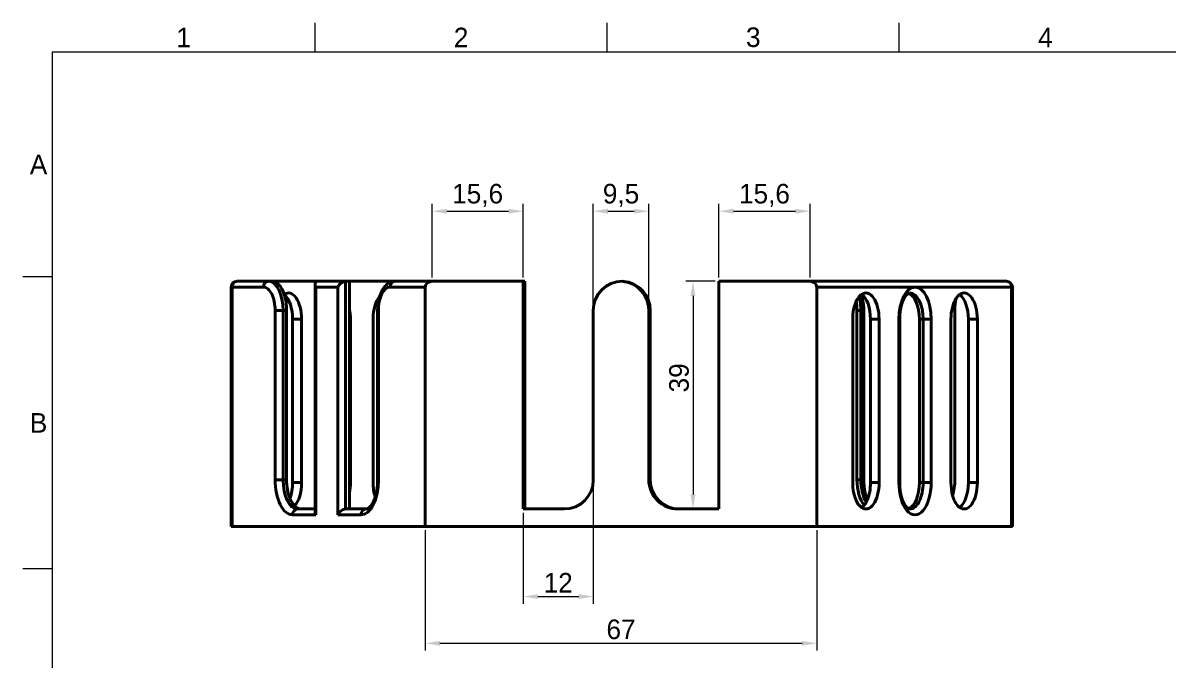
# Model space of a CAD drawing. Header units: millimetres. Extents: x 15 to 415, y 5 to 292.
# Drawn here: x 15 to 211, y 182.9 to 292 of the extents above; entities that cross this region are included whole.
import ezdxf

# ---------------------------------------------------------------- set-up
doc = ezdxf.new("R2010")
doc.units = ezdxf.units.MM
for name, color, linetype in [('Annotations', 7, 'Continuous'), ('Border', 7, 'Continuous'), ('Geometries', 7, 'Continuous')]:
    doc.layers.add(name, color=color, linetype=linetype)
doc.styles.add('Shapr0', font='txt', dxfattribs={"height": 3.3495})
doc.styles.add('Shapr15', font='txt', dxfattribs={"height": 3.3495})
doc.dimstyles.new('ISO-25', dxfattribs={"dimtxt": 2.5, "dimasz": 2.5, "dimexe": 1.25, "dimexo": 0.625, "dimtad": 1, "dimtxsty": 'Standard', "dimcen": 2.5, "dimadec": 0, "dimazin": 0, "dimtfac": 1, "dimtmove": 0, "dimatfit": 3, "dimfxl": 1, "dimarcsym": 0})

# ---------------------------------------------------------------- blocks, each defined once
blk = doc.blocks.new('*D2')
at = {"layer": 'Annotations', "color": 0, "linetype": 'Continuous', "lineweight": 15}
for p, q in [((83.87, 205.12), (83.87, 184.5)), ((150.87, 205.12), (150.87, 184.5)), ((86.37, 185.75), (148.37, 185.75))]:
    blk.add_line(p, q, dxfattribs=at)
at = {"layer": 'Annotations', "color": 0}
for points in [[(86.37, 186.17), (86.37, 185.33), (83.87, 185.75)], [(148.37, 185.33), (148.37, 186.17), (150.87, 185.75)]]:
    blk.add_solid(points, dxfattribs=at)
at = {"layer": 'Defpoints', "color": 0}
for p in [(83.87, 205.75), (150.87, 205.75), (150.87, 185.75)]:
    blk.add_point(p, dxfattribs=at)
at = {"layer": 'Annotations', "color": 0, "lineweight": 15, "insert": (117.37, 188.12), "char_height": 3.349, "attachment_point": 5, "style": 'Shapr15'}
blk.add_mtext('\\A1;67', dxfattribs=at)
blk = doc.blocks.new('*D3')
at = {"layer": 'Annotations', "color": 0, "linetype": 'Continuous', "lineweight": 15}
for p, q in [((85.03, 248.38), (85.03, 261)), ((100.62, 248.38), (100.62, 261)), ((87.53, 259.75), (98.12, 259.75))]:
    blk.add_line(p, q, dxfattribs=at)
at = {"layer": 'Annotations', "color": 0}
for points in [[(87.53, 260.17), (87.53, 259.33), (85.03, 259.75)], [(98.12, 259.33), (98.12, 260.17), (100.62, 259.75)]]:
    blk.add_solid(points, dxfattribs=at)
at = {"layer": 'Defpoints', "color": 0}
for p in [(100.62, 259.75), (85.03, 247.75), (100.62, 247.75)]:
    blk.add_point(p, dxfattribs=at)
at = {"layer": 'Annotations', "color": 0, "lineweight": 15, "insert": (92.83, 262.44), "char_height": 3.349, "attachment_point": 5, "style": 'Shapr15'}
blk.add_mtext('\\A1;15,6', dxfattribs=at)
blk = doc.blocks.new('*D4')
at = {"layer": 'Annotations', "color": 0, "linetype": 'Continuous', "lineweight": 15}
for p, q in [((134.12, 248.38), (134.12, 261)), ((149.72, 248.38), (149.72, 261)), ((136.62, 259.75), (147.22, 259.75))]:
    blk.add_line(p, q, dxfattribs=at)
at = {"layer": 'Annotations', "color": 0}
for points in [[(136.62, 260.17), (136.62, 259.33), (134.12, 259.75)], [(147.22, 259.33), (147.22, 260.17), (149.72, 259.75)]]:
    blk.add_solid(points, dxfattribs=at)
at = {"layer": 'Defpoints', "color": 0}
for p in [(149.72, 259.75), (134.12, 247.75), (149.72, 247.75)]:
    blk.add_point(p, dxfattribs=at)
at = {"layer": 'Annotations', "color": 0, "lineweight": 15, "insert": (141.92, 262.44), "char_height": 3.349, "attachment_point": 5, "style": 'Shapr15'}
blk.add_mtext('\\A1;15,6', dxfattribs=at)
blk = doc.blocks.new('*D14')
at = {"layer": 'Annotations', "color": 0, "linetype": 'Continuous', "lineweight": 15}
for p, q in [((112.62, 243.38), (112.62, 261)), ((122.12, 243.4), (122.12, 261)), ((115.12, 259.75), (119.62, 259.75))]:
    blk.add_line(p, q, dxfattribs=at)
at = {"layer": 'Annotations', "color": 0}
for points in [[(115.12, 260.17), (115.12, 259.33), (112.62, 259.75)], [(119.62, 259.33), (119.62, 260.17), (122.12, 259.75)]]:
    blk.add_solid(points, dxfattribs=at)
at = {"layer": 'Defpoints', "color": 0}
for p in [(122.12, 259.75), (112.62, 242.75), (122.12, 242.78)]:
    blk.add_point(p, dxfattribs=at)
at = {"layer": 'Annotations', "color": 0, "lineweight": 15, "insert": (117.37, 262.44), "char_height": 3.349, "attachment_point": 5, "style": 'Shapr15'}
blk.add_mtext('\\A1;9,5', dxfattribs=at)
blk = doc.blocks.new('*D15')
at = {"layer": 'Annotations', "color": 0, "linetype": 'Continuous', "lineweight": 15}
for p, q in [((112.62, 213.12), (112.62, 192.5)), ((100.62, 208.12), (100.62, 192.5)), ((103.12, 193.75), (110.12, 193.75))]:
    blk.add_line(p, q, dxfattribs=at)
at = {"layer": 'Annotations', "color": 0}
for points in [[(103.12, 194.17), (103.12, 193.33), (100.62, 193.75)], [(110.12, 193.33), (110.12, 194.17), (112.62, 193.75)]]:
    blk.add_solid(points, dxfattribs=at)
at = {"layer": 'Defpoints', "color": 0}
for p in [(112.62, 213.75), (100.62, 208.75), (112.62, 193.75)]:
    blk.add_point(p, dxfattribs=at)
at = {"layer": 'Annotations', "color": 0, "lineweight": 15, "insert": (106.62, 196.12), "char_height": 3.349, "attachment_point": 5, "style": 'Shapr15'}
blk.add_mtext('\\A1;12', dxfattribs=at)
blk = doc.blocks.new('*D16')
at = {"layer": 'Annotations', "color": 0, "linetype": 'Continuous', "lineweight": 15}
for p, q in [((133.5, 247.75), (128.44, 247.75)), ((129.69, 245.25), (129.69, 211.25)), ((133.5, 208.75), (128.44, 208.75))]:
    blk.add_line(p, q, dxfattribs=at)
at = {"layer": 'Annotations', "color": 0}
for points in [[(130.1, 245.25), (129.27, 245.25), (129.69, 247.75)], [(129.27, 211.25), (130.1, 211.25), (129.69, 208.75)]]:
    blk.add_solid(points, dxfattribs=at)
at = {"layer": 'Defpoints', "color": 0}
for p in [(134.12, 247.75), (129.69, 208.75), (134.12, 208.75)]:
    blk.add_point(p, dxfattribs=at)
at = {"layer": 'Annotations', "color": 0, "lineweight": 15, "insert": (127.31, 231.21), "char_height": 3.349, "attachment_point": 5, "rotation": 90, "style": 'Shapr15'}
blk.add_mtext('\\A1;39', dxfattribs=at)

msp = doc.modelspace()

# ---------------------------------------------------------------- linework, layer by layer
at = {"layer": 'Border', "linetype": 'Continuous', "lineweight": 15}
for p, q in [((65, 287), (65, 292)), ((115, 287), (115, 292)), ((165, 287), (165, 292)), ((410, 287), (20, 287)), ((20, 287), (20, 10)), ((20, 248.5), (15, 248.5)), ((20, 198.5), (15, 198.5))]:
    msp.add_line(p, q, dxfattribs=at)
at = {"layer": 'Geometries', "linetype": 'Continuous', "lineweight": 40}
for p, q in [((51.655, 247.75), (57.037, 247.75)), ((57.037, 247.75), (57.63, 247.75)), ((65.505, 247.75), (57.63, 247.75)), ((65.003, 247.248), (65.003, 208.75)), ((65.505, 247.75), (70.237, 247.75)), ((70.237, 247.75), (70.237, 208.75)), ((70.88, 247.75), (70.237, 247.75)), ((78.705, 247.75), (70.88, 247.75)), ((70.88, 247.75), (70.88, 243.022)), ((78.705, 247.75), (85.027, 247.75)), ((85.027, 247.75), (100.623, 247.75)), ((100.623, 247.75), (100.623, 208.75)), ((100.626, 247.75), (100.623, 247.75)), ((100.626, 208.75), (100.626, 247.75)), ((100.874, 247.75), (100.626, 247.75)), ((100.877, 247.75), (100.874, 247.75)), ((100.874, 247.75), (100.874, 208.75)), ((100.877, 247.75), (100.877, 208.75)), ((117.626, 247.75), (117.623, 247.75)), ((134.123, 247.75), (134.123, 208.75)), ((134.123, 247.75), (149.718, 247.75)), ((149.718, 247.75), (183.345, 247.75)), ((50.655, 246.75), (50.655, 205.75)), ((50.788, 246.75), (50.655, 246.75)), ((50.788, 246.75), (50.788, 205.75)), ((56.17, 246.75), (50.788, 246.75)), ((68.872, 246.75), (65.136, 246.75)), ((65.136, 246.75), (65.136, 207.75)), ((68.872, 207.75), (68.872, 246.75)), ((83.873, 246.75), (77.837, 246.75)), ((83.873, 246.75), (83.873, 205.75)), ((150.873, 246.75), (150.873, 205.75)), ((167.686, 246.75), (150.873, 246.75)), ((166.815, 245.75), (166.821, 245.75)), ((184.21, 246.75), (167.686, 246.75)), ((184.21, 205.75), (184.21, 246.75)), ((184.345, 246.75), (184.21, 246.75)), ((184.345, 205.75), (184.345, 246.75)), ((58.163, 213.75), (58.163, 242.75)), ((58.163, 242.75), (59.528, 242.75)), ((60.13, 242.75), (59.528, 242.75)), ((59.528, 242.75), (59.528, 213.75)), ((60.13, 213.75), (60.13, 242.75)), ((62.687, 241.264), (61.166, 241.264)), ((61.166, 241.264), (61.166, 213.264)), ((62.687, 213.264), (62.687, 241.264)), ((70.88, 243.022), (70.88, 241.264)), ((71.062, 241.264), (70.88, 241.264)), ((70.88, 241.264), (70.88, 213.264)), ((71.062, 213.264), (71.062, 241.264)), ((74.937, 213.277), (74.937, 241.277)), ((75.712, 242.75), (75.845, 242.75)), ((75.712, 242.75), (75.712, 213.75)), ((75.845, 242.75), (75.845, 213.75)), ((112.623, 213.75), (112.623, 242.75)), ((122.123, 213.75), (122.123, 242.775)), ((122.126, 242.775), (122.123, 242.775)), ((122.126, 242.775), (122.126, 213.75)), ((122.374, 213.75), (122.374, 242.75)), ((122.377, 242.75), (122.374, 242.75)), ((122.377, 213.75), (122.377, 242.75)), ((157.021, 241.277), (157.021, 213.277)), ((157.754, 242.75), (157.754, 213.75)), ((158.421, 242.75), (157.754, 242.75)), ((158.421, 213.75), (158.421, 242.75)), ((158.421, 242.75), (158.923, 242.75)), ((158.923, 213.75), (158.923, 242.75)), ((160.063, 241.264), (160.063, 213.264)), ((161.538, 241.264), (160.063, 241.264)), ((161.538, 241.264), (161.538, 213.264)), ((164.926, 213.28), (164.926, 241.28)), ((165.061, 213.278), (165.061, 241.278)), ((169.08, 241.264), (168.438, 241.264)), ((168.438, 241.264), (168.438, 213.264)), ((169.08, 213.264), (169.08, 241.264)), ((170.447, 241.267), (170.447, 213.264)), ((173.834, 241.277), (173.834, 213.277)), ((174.504, 242.75), (174.504, 213.75)), ((178.352, 241.264), (176.813, 241.264)), ((176.813, 241.264), (176.813, 213.264)), ((178.352, 241.264), (178.352, 213.264)), ((58.163, 213.75), (59.528, 213.75)), ((59.528, 213.75), (60.13, 213.75)), ((75.712, 213.75), (75.845, 213.75)), ((122.123, 213.75), (122.126, 213.75)), ((122.374, 213.75), (122.377, 213.75)), ((157.754, 213.75), (158.421, 213.75)), ((158.421, 213.75), (158.923, 213.75)), ((62.687, 213.264), (61.166, 213.264)), ((70.88, 213.264), (70.88, 211.478)), ((71.062, 213.264), (70.88, 213.264)), ((161.538, 213.264), (160.063, 213.264)), ((169.08, 213.264), (168.438, 213.264)), ((178.352, 213.264), (176.813, 213.264)), ((70.88, 211.478), (70.88, 208.75)), ((62.018, 208.75), (62.63, 208.75)), ((62.63, 208.75), (65.003, 208.75)), ((65.003, 208.75), (65.003, 208.248)), ((70.237, 208.75), (70.88, 208.75)), ((70.88, 208.75), (73.724, 208.75)), ((100.623, 208.75), (100.626, 208.75)), ((100.626, 208.75), (100.874, 208.75)), ((100.874, 208.75), (100.877, 208.75)), ((100.877, 208.75), (107.623, 208.75)), ((127.374, 208.75), (127.123, 208.75)), ((127.377, 208.75), (127.374, 208.75)), ((134.123, 208.75), (127.377, 208.75)), ((166.821, 208.75), (166.815, 208.75)), ((65.136, 207.75), (61.151, 207.75)), ((72.857, 207.75), (68.872, 207.75)), ((50.788, 205.75), (50.655, 205.75)), ((50.788, 205.75), (83.873, 205.75)), ((83.873, 205.75), (150.873, 205.75)), ((150.873, 205.75), (184.21, 205.75)), ((184.345, 205.75), (184.21, 205.75))]:
    msp.add_line(p, q, dxfattribs=at)
at = {"layer": 'Geometries', "linetype": 'Continuous', "lineweight": 40, "flags": 128}
for points in [[(78.705, 247.75), (78.688, 247.75), (78.666, 247.75), (78.644, 247.749), (78.623, 247.748), (78.601, 247.747), (78.579, 247.746), (78.557, 247.745), (78.535, 247.743), (78.513, 247.741), (78.491, 247.739), (78.469, 247.736), (78.448, 247.733), (78.426, 247.73), (78.404, 247.727), (78.382, 247.724), (78.36, 247.72), (78.339, 247.716), (78.317, 247.712), (78.295, 247.708), (78.274, 247.703), (78.252, 247.698), (78.23, 247.693), (78.209, 247.688), (78.187, 247.682), (78.166, 247.676), (78.144, 247.67), (78.123, 247.664), (78.101, 247.657), (78.08, 247.651), (78.059, 247.643), (78.037, 247.636), (78.016, 247.629), (77.995, 247.621), (77.973, 247.613), (77.952, 247.605), (77.931, 247.596), (77.91, 247.587), (77.889, 247.578), (77.868, 247.569), (77.847, 247.56), (77.826, 247.55), (77.805, 247.54), (77.784, 247.53), (77.763, 247.519), (77.742, 247.509), (77.722, 247.498), (77.701, 247.487), (77.68, 247.475), (77.66, 247.464), (77.639, 247.452), (77.619, 247.44), (77.598, 247.427), (77.578, 247.415), (77.558, 247.402), (77.538, 247.388), (77.517, 247.375), (77.497, 247.361), (77.477, 247.348), (77.457, 247.333), (77.437, 247.319), (77.417, 247.304), (77.397, 247.289), (77.378, 247.274), (77.358, 247.259), (77.338, 247.243), (77.319, 247.227), (77.299, 247.211), (77.28, 247.195), (77.26, 247.178), (77.241, 247.161), (77.222, 247.144), (77.203, 247.127), (77.184, 247.109), (77.165, 247.092), (77.146, 247.073), (77.127, 247.055), (77.108, 247.037), (77.09, 247.018), (77.071, 246.999), (77.053, 246.979), (77.034, 246.96), (77.016, 246.94), (76.998, 246.92), (76.98, 246.9), (76.962, 246.879), (76.944, 246.859), (76.926, 246.838), (76.908, 246.817), (76.891, 246.795), (76.873, 246.774), (76.856, 246.752), (76.839, 246.73), (76.822, 246.708), (76.805, 246.685), (76.788, 246.662), (76.771, 246.64), (76.754, 246.617), (76.738, 246.593), (76.721, 246.57), (76.705, 246.546), (76.689, 246.522), (76.673, 246.498), (76.657, 246.474), (76.641, 246.449), (76.625, 246.425), (76.61, 246.4), (76.594, 246.375), (76.579, 246.35), (76.564, 246.325), (76.549, 246.299), (76.534, 246.273), (76.519, 246.248), (76.505, 246.222), (76.49, 246.195), (76.476, 246.169), (76.462, 246.143), (76.448, 246.116), (76.434, 246.089), (76.42, 246.062), (76.406, 246.035), (76.392, 246.008), (76.379, 245.98), (76.366, 245.953), (76.353, 245.925), (76.34, 245.897), (76.327, 245.869), (76.314, 245.841), (76.301, 245.813), (76.289, 245.785), (76.277, 245.756), (76.264, 245.728), (76.252, 245.699), (76.24, 245.67), (76.229, 245.641), (76.227, 245.636)], [(76.05, 245.133), (76.049, 245.131), (76.04, 245.1), (76.03, 245.069), (76.021, 245.038), (76.012, 245.006), (76.004, 244.975), (75.995, 244.944), (75.986, 244.912), (75.978, 244.881), (75.97, 244.849), (75.961, 244.817), (75.953, 244.785), (75.946, 244.753), (75.938, 244.721), (75.93, 244.689), (75.923, 244.657), (75.915, 244.625), (75.908, 244.593), (75.901, 244.56), (75.894, 244.528), (75.887, 244.495), (75.88, 244.463), (75.874, 244.43), (75.867, 244.397), (75.861, 244.364), (75.855, 244.332), (75.849, 244.299), (75.843, 244.266), (75.837, 244.233), (75.831, 244.2), (75.826, 244.166), (75.821, 244.133), (75.815, 244.1), (75.81, 244.067), (75.805, 244.033), (75.8, 244), (75.796, 243.966), (75.791, 243.933), (75.786, 243.899), (75.782, 243.865), (75.778, 243.832), (75.774, 243.798), (75.77, 243.764), (75.766, 243.73), (75.762, 243.697), (75.759, 243.663), (75.755, 243.629), (75.752, 243.595), (75.749, 243.561), (75.746, 243.527), (75.743, 243.493), (75.74, 243.459), (75.738, 243.425), (75.735, 243.391), (75.733, 243.356), (75.73, 243.322), (75.728, 243.288), (75.726, 243.254), (75.724, 243.22), (75.723, 243.185), (75.721, 243.151), (75.72, 243.117), (75.718, 243.082), (75.717, 243.048), (75.716, 243.014), (75.715, 242.979), (75.714, 242.945), (75.714, 242.911), (75.713, 242.876), (75.713, 242.842), (75.712, 242.807), (75.712, 242.773), (75.712, 242.75)], [(158.923, 242.75), (158.923, 242.768), (158.923, 242.803), (158.922, 242.837), (158.922, 242.872), (158.921, 242.906), (158.921, 242.94), (158.92, 242.975), (158.919, 243.009), (158.918, 243.043), (158.917, 243.078), (158.915, 243.112), (158.914, 243.146), (158.912, 243.181), (158.911, 243.215), (158.909, 243.249), (158.907, 243.283), (158.905, 243.318), (158.903, 243.352), (158.9, 243.386), (158.898, 243.42), (158.895, 243.454), (158.892, 243.488), (158.889, 243.522), (158.886, 243.556), (158.883, 243.59), (158.88, 243.624), (158.877, 243.658), (158.873, 243.692), (158.869, 243.726), (158.866, 243.76), (158.862, 243.793), (158.858, 243.827), (158.853, 243.861), (158.849, 243.894), (158.845, 243.928), (158.84, 243.961), (158.835, 243.995), (158.83, 244.028), (158.825, 244.062), (158.82, 244.095), (158.815, 244.128), (158.81, 244.162), (158.804, 244.195), (158.799, 244.228), (158.793, 244.261), (158.787, 244.294), (158.781, 244.327), (158.775, 244.36), (158.768, 244.393), (158.762, 244.425), (158.755, 244.458), (158.749, 244.491), (158.742, 244.523), (158.735, 244.556), (158.728, 244.588), (158.721, 244.62), (158.713, 244.652), (158.706, 244.685), (158.698, 244.717), (158.691, 244.749), (158.683, 244.781), (158.675, 244.812), (158.667, 244.844), (158.658, 244.876), (158.65, 244.907), (158.641, 244.939), (158.633, 244.97), (158.624, 245.002), (158.615, 245.033), (158.606, 245.064), (158.597, 245.095), (158.587, 245.126), (158.578, 245.157), (158.568, 245.188), (158.558, 245.218), (158.549, 245.249), (158.539, 245.279), (158.528, 245.31), (158.518, 245.34), (158.508, 245.37), (158.497, 245.4), (158.487, 245.43), (158.477, 245.456)], [(165.061, 241.278), (165.061, 241.301), (165.061, 241.334), (165.062, 241.368), (165.062, 241.401), (165.063, 241.435), (165.063, 241.468), (165.064, 241.502), (165.065, 241.535), (165.066, 241.568), (165.067, 241.602), (165.068, 241.635), (165.07, 241.669), (165.071, 241.702), (165.073, 241.735), (165.074, 241.768), (165.076, 241.802), (165.078, 241.835), (165.08, 241.868), (165.082, 241.901), (165.084, 241.934), (165.087, 241.967), (165.089, 242), (165.092, 242.033), (165.094, 242.066), (165.097, 242.099), (165.1, 242.132), (165.103, 242.165), (165.106, 242.197), (165.11, 242.23), (165.113, 242.263), (165.116, 242.295), (165.12, 242.328), (165.124, 242.36), (165.127, 242.392), (165.131, 242.425), (165.135, 242.457), (165.139, 242.489), (165.143, 242.521), (165.148, 242.553), (165.152, 242.585), (165.157, 242.617), (165.161, 242.649), (165.166, 242.68), (165.171, 242.712), (165.176, 242.744), (165.181, 242.775), (165.186, 242.806), (165.191, 242.838), (165.196, 242.869), (165.202, 242.9), (165.207, 242.931), (165.213, 242.962), (165.219, 242.992), (165.224, 243.023), (165.23, 243.054), (165.236, 243.084), (165.242, 243.115), (165.249, 243.145), (165.255, 243.175), (165.261, 243.205), (165.268, 243.235), (165.274, 243.265), (165.281, 243.294), (165.288, 243.324), (165.295, 243.353), (165.302, 243.383), (165.309, 243.412), (165.316, 243.441), (165.323, 243.47), (165.33, 243.499), (165.338, 243.527), (165.345, 243.556), (165.353, 243.584), (165.36, 243.612), (165.368, 243.641), (165.376, 243.668), (165.384, 243.696), (165.392, 243.724), (165.4, 243.752), (165.408, 243.779), (165.416, 243.806), (165.424, 243.833), (165.433, 243.86), (165.441, 243.887), (165.45, 243.914), (165.458, 243.94), (165.467, 243.967), (165.476, 243.993), (165.485, 244.019), (165.494, 244.045), (165.502, 244.07), (165.511, 244.096), (165.521, 244.121), (165.53, 244.146), (165.539, 244.171), (165.548, 244.196), (165.558, 244.221), (165.567, 244.245), (165.576, 244.27), (165.586, 244.294), (165.596, 244.318), (165.605, 244.342), (165.615, 244.365), (165.625, 244.389), (165.634, 244.412), (165.644, 244.435), (165.654, 244.458), (165.664, 244.481), (165.674, 244.503), (165.684, 244.525), (165.694, 244.548), (165.705, 244.569), (165.715, 244.591), (165.725, 244.613), (165.735, 244.634), (165.746, 244.655), (165.756, 244.676), (165.766, 244.697), (165.777, 244.718), (165.787, 244.738), (165.798, 244.758), (165.808, 244.778), (165.819, 244.798), (165.829, 244.817), (165.84, 244.837), (165.851, 244.856), (165.861, 244.875), (165.872, 244.894), (165.883, 244.912), (165.893, 244.93), (165.904, 244.948), (165.915, 244.966), (165.926, 244.984), (165.937, 245.002), (165.947, 245.019), (165.958, 245.036), (165.969, 245.053), (165.98, 245.069), (165.991, 245.086), (166.002, 245.102), (166.012, 245.118), (166.023, 245.134), (166.034, 245.149), (166.045, 245.165), (166.056, 245.18), (166.067, 245.195), (166.077, 245.209), (166.088, 245.224), (166.099, 245.238), (166.11, 245.252), (166.121, 245.266), (166.131, 245.28), (166.142, 245.293), (166.153, 245.306), (166.164, 245.319), (166.174, 245.332), (166.185, 245.345), (166.196, 245.357), (166.206, 245.369), (166.217, 245.381), (166.227, 245.393), (166.238, 245.404), (166.248, 245.416), (166.259, 245.427), (166.269, 245.437), (166.28, 245.448), (166.29, 245.458), (166.3, 245.469), (166.311, 245.479), (166.321, 245.489), (166.331, 245.498), (166.341, 245.508), (166.351, 245.517), (166.361, 245.526), (166.371, 245.534), (166.381, 245.543), (166.391, 245.551), (166.401, 245.56), (166.411, 245.568), (166.42, 245.575), (166.43, 245.583), (166.44, 245.59), (166.449, 245.598), (166.458, 245.605), (166.468, 245.611), (166.477, 245.618), (166.486, 245.625), (166.496, 245.631), (166.505, 245.637), (166.514, 245.643), (166.523, 245.648), (166.532, 245.654), (166.541, 245.659), (166.549, 245.665), (166.558, 245.67), (166.567, 245.674), (166.575, 245.679), (166.58, 245.681)], [(164.926, 241.28), (164.94, 241.279), (164.953, 241.279), (164.966, 241.279), (164.975, 241.279), (164.984, 241.279), (164.992, 241.279), (165, 241.279), (165.008, 241.279), (165.015, 241.279), (165.023, 241.279), (165.03, 241.279), (165.036, 241.279), (165.042, 241.279), (165.047, 241.279), (165.051, 241.279), (165.055, 241.278), (165.057, 241.278), (165.059, 241.278), (165.061, 241.278), (165.061, 241.278)], [(75.712, 213.75), (75.712, 213.732), (75.712, 213.696), (75.712, 213.661), (75.712, 213.626), (75.711, 213.591), (75.711, 213.555), (75.71, 213.52), (75.709, 213.485), (75.708, 213.45), (75.707, 213.415), (75.706, 213.38), (75.705, 213.344), (75.703, 213.309), (75.702, 213.274), (75.7, 213.239), (75.699, 213.204), (75.697, 213.169), (75.695, 213.134), (75.693, 213.099), (75.691, 213.064), (75.689, 213.029), (75.686, 212.995), (75.684, 212.96), (75.681, 212.925), (75.679, 212.89), (75.676, 212.856), (75.673, 212.821), (75.67, 212.786), (75.667, 212.752), (75.663, 212.717), (75.66, 212.683), (75.657, 212.649), (75.653, 212.614), (75.649, 212.58), (75.646, 212.546), (75.642, 212.512), (75.638, 212.478), (75.634, 212.444), (75.63, 212.41), (75.625, 212.376), (75.621, 212.342), (75.616, 212.308), (75.612, 212.275), (75.607, 212.241), (75.602, 212.208), (75.597, 212.174), (75.592, 212.141), (75.587, 212.108), (75.582, 212.075), (75.577, 212.042), (75.571, 212.009), (75.566, 211.976), (75.56, 211.943), (75.554, 211.91), (75.548, 211.878), (75.542, 211.845), (75.536, 211.813), (75.53, 211.78), (75.524, 211.748), (75.518, 211.716), (75.511, 211.684), (75.505, 211.652), (75.498, 211.621), (75.491, 211.589), (75.484, 211.557), (75.478, 211.526), (75.471, 211.495), (75.463, 211.463), (75.456, 211.432), (75.449, 211.401), (75.442, 211.371), (75.434, 211.34), (75.427, 211.309), (75.419, 211.279), (75.411, 211.249), (75.403, 211.218), (75.396, 211.188), (75.388, 211.158), (75.379, 211.129), (75.371, 211.099), (75.363, 211.07), (75.355, 211.04), (75.346, 211.011), (75.338, 210.982), (75.329, 210.953), (75.321, 210.924), (75.312, 210.896), (75.303, 210.867), (75.294, 210.839), (75.291, 210.828)], [(159.524, 210.328), (159.524, 210.329), (159.514, 210.354), (159.503, 210.38), (159.493, 210.405), (159.483, 210.431), (159.473, 210.457), (159.464, 210.483), (159.454, 210.509), (159.444, 210.535), (159.434, 210.562), (159.425, 210.589), (159.415, 210.616), (159.406, 210.643), (159.396, 210.67), (159.387, 210.697), (159.378, 210.725), (159.369, 210.752), (159.359, 210.78), (159.35, 210.808), (159.341, 210.836), (159.333, 210.865), (159.324, 210.893), (159.315, 210.922), (159.306, 210.95), (159.298, 210.979), (159.289, 211.008), (159.281, 211.038), (159.273, 211.067), (159.264, 211.096), (159.256, 211.126), (159.248, 211.156), (159.24, 211.186), (159.232, 211.216), (159.224, 211.246), (159.217, 211.276), (159.209, 211.307), (159.201, 211.337), (159.194, 211.368), (159.187, 211.399), (159.179, 211.429), (159.172, 211.461), (159.165, 211.492), (159.158, 211.523), (159.151, 211.554), (159.144, 211.586), (159.138, 211.618), (159.131, 211.649), (159.124, 211.681), (159.118, 211.713), (159.112, 211.745), (159.105, 211.777), (159.099, 211.81), (159.093, 211.842), (159.087, 211.874), (159.081, 211.907), (159.076, 211.94), (159.07, 211.972), (159.064, 212.005), (159.059, 212.038), (159.054, 212.071), (159.048, 212.104), (159.043, 212.138), (159.038, 212.171), (159.033, 212.204), (159.028, 212.238), (159.024, 212.271), (159.019, 212.305), (159.014, 212.339), (159.01, 212.372), (159.006, 212.406), (159.002, 212.44), (158.997, 212.474), (158.993, 212.508), (158.99, 212.542), (158.986, 212.576), (158.982, 212.611), (158.979, 212.645), (158.975, 212.679), (158.972, 212.714), (158.969, 212.748), (158.965, 212.783), (158.962, 212.817), (158.959, 212.852), (158.957, 212.887), (158.954, 212.921), (158.951, 212.956), (158.949, 212.991), (158.947, 213.026), (158.944, 213.061), (158.942, 213.095), (158.94, 213.13), (158.938, 213.165), (158.936, 213.2), (158.935, 213.235), (158.933, 213.27), (158.932, 213.306), (158.93, 213.341), (158.929, 213.376), (158.928, 213.411), (158.927, 213.446), (158.926, 213.481), (158.925, 213.516), (158.924, 213.552), (158.924, 213.587), (158.923, 213.622), (158.923, 213.657), (158.923, 213.693), (158.923, 213.728), (158.923, 213.75)], [(164.926, 213.28), (164.94, 213.279), (164.953, 213.279), (164.966, 213.279), (164.975, 213.279), (164.984, 213.279), (164.992, 213.279), (165, 213.279), (165.008, 213.279), (165.015, 213.279), (165.023, 213.279), (165.03, 213.279), (165.036, 213.279), (165.042, 213.279), (165.047, 213.279), (165.051, 213.279), (165.055, 213.278), (165.057, 213.278), (165.059, 213.278), (165.061, 213.278), (165.061, 213.278)], [(166.579, 208.819), (166.575, 208.821), (166.566, 208.826), (166.557, 208.831), (166.549, 208.836), (166.54, 208.841), (166.531, 208.847), (166.522, 208.852), (166.513, 208.858), (166.503, 208.864), (166.494, 208.87), (166.485, 208.876), (166.476, 208.883), (166.466, 208.89), (166.457, 208.897), (166.447, 208.904), (166.438, 208.911), (166.428, 208.918), (166.418, 208.926), (166.409, 208.934), (166.399, 208.942), (166.389, 208.95), (166.379, 208.959), (166.369, 208.967), (166.359, 208.976), (166.349, 208.985), (166.339, 208.995), (166.329, 209.004), (166.319, 209.014), (166.308, 209.024), (166.298, 209.034), (166.288, 209.044), (166.277, 209.054), (166.267, 209.065), (166.256, 209.076), (166.246, 209.087), (166.235, 209.099), (166.225, 209.11), (166.214, 209.122), (166.204, 209.134), (166.193, 209.146), (166.182, 209.158), (166.172, 209.171), (166.161, 209.184), (166.15, 209.197), (166.14, 209.21), (166.129, 209.224), (166.118, 209.237), (166.107, 209.251), (166.096, 209.265), (166.086, 209.28), (166.075, 209.294), (166.064, 209.309), (166.053, 209.324), (166.042, 209.339), (166.031, 209.355), (166.021, 209.37), (166.01, 209.386), (165.999, 209.402), (165.988, 209.418), (165.977, 209.435), (165.966, 209.451), (165.955, 209.468), (165.945, 209.485), (165.934, 209.503), (165.923, 209.52), (165.912, 209.538), (165.902, 209.556), (165.891, 209.574), (165.88, 209.592), (165.869, 209.611), (165.859, 209.63), (165.848, 209.649), (165.837, 209.668), (165.827, 209.687), (165.816, 209.707), (165.806, 209.727), (165.795, 209.747), (165.785, 209.767), (165.774, 209.787), (165.764, 209.808), (165.753, 209.829), (165.743, 209.85), (165.733, 209.871), (165.723, 209.892), (165.712, 209.914), (165.702, 209.936), (165.692, 209.958), (165.682, 209.98), (165.672, 210.002), (165.662, 210.025), (165.652, 210.047), (165.642, 210.07), (165.632, 210.093), (165.622, 210.117), (165.613, 210.14), (165.603, 210.164), (165.593, 210.187), (165.584, 210.211), (165.574, 210.236), (165.565, 210.26), (165.556, 210.284), (165.546, 210.309), (165.537, 210.334), (165.528, 210.359), (165.519, 210.384), (165.51, 210.41), (165.501, 210.435), (165.492, 210.461), (165.483, 210.487), (165.474, 210.513), (165.465, 210.539), (165.457, 210.565), (165.448, 210.592), (165.44, 210.618), (165.431, 210.645), (165.423, 210.672), (165.414, 210.699), (165.406, 210.727), (165.398, 210.754), (165.39, 210.782), (165.382, 210.809), (165.374, 210.837), (165.367, 210.865), (165.359, 210.893), (165.351, 210.922), (165.344, 210.95), (165.336, 210.979), (165.329, 211.007), (165.322, 211.036), (165.314, 211.065), (165.307, 211.094), (165.3, 211.123), (165.293, 211.153), (165.287, 211.182), (165.28, 211.212), (165.273, 211.241), (165.267, 211.271), (165.26, 211.301), (165.254, 211.331), (165.247, 211.361), (165.241, 211.391), (165.235, 211.422), (165.229, 211.452), (165.223, 211.483), (165.217, 211.513), (165.212, 211.544), (165.206, 211.575), (165.201, 211.606), (165.195, 211.637), (165.19, 211.668), (165.185, 211.7), (165.18, 211.731), (165.175, 211.762), (165.17, 211.794), (165.165, 211.826), (165.16, 211.857), (165.156, 211.889), (165.151, 211.921), (165.147, 211.953), (165.143, 211.985), (165.138, 212.017), (165.134, 212.049), (165.13, 212.081), (165.127, 212.114), (165.123, 212.146), (165.119, 212.178), (165.116, 212.211), (165.112, 212.243), (165.109, 212.276), (165.106, 212.309), (165.103, 212.341), (165.1, 212.374), (165.097, 212.407), (165.094, 212.44), (165.091, 212.473), (165.089, 212.506), (165.086, 212.539), (165.084, 212.572), (165.082, 212.605), (165.08, 212.638), (165.078, 212.671), (165.076, 212.704), (165.074, 212.738), (165.072, 212.771), (165.071, 212.804), (165.069, 212.838), (165.068, 212.871), (165.067, 212.904), (165.066, 212.938), (165.065, 212.971), (165.064, 213.004), (165.063, 213.038), (165.062, 213.071), (165.062, 213.105), (165.061, 213.138), (165.061, 213.172), (165.061, 213.205), (165.061, 213.239), (165.061, 213.272), (165.061, 213.278)], [(75.291, 210.828), (75.285, 210.811), (75.276, 210.783), (75.267, 210.755), (75.258, 210.727), (75.249, 210.699), (75.239, 210.672), (75.23, 210.645), (75.22, 210.618), (75.211, 210.591), (75.201, 210.564), (75.192, 210.537), (75.182, 210.511), (75.172, 210.485), (75.162, 210.459), (75.152, 210.433), (75.142, 210.407), (75.132, 210.382), (75.122, 210.356), (75.112, 210.331), (75.102, 210.306), (75.091, 210.281), (75.081, 210.257), (75.071, 210.232), (75.06, 210.208), (75.05, 210.184), (75.039, 210.16), (75.028, 210.136), (75.018, 210.113), (75.007, 210.089), (74.996, 210.066), (74.985, 210.043), (74.975, 210.02), (74.964, 209.998), (74.953, 209.975), (74.942, 209.953), (74.931, 209.931), (74.92, 209.909), (74.909, 209.888), (74.897, 209.866), (74.886, 209.845), (74.875, 209.824), (74.864, 209.803), (74.853, 209.783), (74.841, 209.762), (74.83, 209.742), (74.819, 209.722), (74.807, 209.702), (74.796, 209.683), (74.784, 209.664), (74.773, 209.644), (74.761, 209.625), (74.75, 209.607), (74.738, 209.588), (74.727, 209.57), (74.715, 209.552), (74.704, 209.534), (74.692, 209.516), (74.681, 209.499), (74.669, 209.481), (74.658, 209.464), (74.646, 209.448), (74.634, 209.431), (74.623, 209.415), (74.611, 209.398), (74.6, 209.382), (74.588, 209.367), (74.576, 209.351), (74.565, 209.336), (74.553, 209.321), (74.542, 209.306), (74.53, 209.291), (74.519, 209.277), (74.507, 209.262), (74.496, 209.248), (74.484, 209.235), (74.473, 209.221), (74.461, 209.208), (74.45, 209.194), (74.438, 209.181), (74.427, 209.169), (74.415, 209.156), (74.404, 209.144), (74.393, 209.132), (74.381, 209.12), (74.37, 209.108), (74.359, 209.097), (74.348, 209.085), (74.337, 209.074), (74.325, 209.063), (74.314, 209.053), (74.303, 209.042), (74.292, 209.032), (74.281, 209.022), (74.27, 209.012), (74.26, 209.003), (74.249, 208.993), (74.238, 208.984), (74.227, 208.975), (74.216, 208.966), (74.206, 208.958), (74.195, 208.949), (74.185, 208.941), (74.174, 208.933), (74.164, 208.925), (74.153, 208.917), (74.143, 208.91), (74.133, 208.903), (74.122, 208.896), (74.112, 208.889), (74.102, 208.882), (74.092, 208.876), (74.082, 208.869), (74.072, 208.863), (74.062, 208.857), (74.052, 208.851), (74.043, 208.846), (74.033, 208.84), (74.023, 208.835), (74.014, 208.83), (74.004, 208.825), (73.994, 208.82), (73.985, 208.816), (73.976, 208.811), (73.966, 208.807), (73.957, 208.803), (73.948, 208.799), (73.938, 208.795), (73.929, 208.791), (73.92, 208.788), (73.911, 208.785), (73.902, 208.781), (73.893, 208.778), (73.883, 208.775), (73.874, 208.773), (73.865, 208.77), (73.856, 208.768), (73.847, 208.765), (73.838, 208.763), (73.828, 208.761), (73.819, 208.759), (73.81, 208.757), (73.8, 208.756), (73.79, 208.755), (73.781, 208.753), (73.771, 208.752), (73.761, 208.751), (73.75, 208.751), (73.74, 208.75), (73.736, 208.75)], [(73.736, 208.75), (73.729, 208.75), (73.724, 208.75)]]:
    msp.add_lwpolyline(points, dxfattribs=at)
at = {"layer": 'Geometries', "linetype": 'Continuous', "lineweight": 40}
for centre, radius, start, end in [((51.655, 246.75), 1, 90, 180), ((183.345, 246.75), 1, 0, 90), ((81.991, 243.325), 6.21, 158.16018, 163.0772), ((166.84, 245.227), 0.523, 92.73176, 119.78932), ((166.839, 209.273), 0.523, 240.20869, 267.35531)]:
    msp.add_arc(centre, radius, start, end, dxfattribs=at)
for centre, major_axis, ratio, start_param, end_param in [((51.655, 246.75), (0, 1), 0.8671211, 6.2831853, 7.8539816), ((57.037, 246.75), (0, -1), 0.8671211, 3.1415927, 4.712389), ((57.037, 242.75), (0, 5), 0.4980973, 4.712389, 6.2831853), ((57.63, 242.75), (0, -5), 0.5000012, 2.1559233, 3.1415927), ((66.003, 246.75), (0.865, -0.865), 0.5788149, 2.6168961, 3.6662892), ((66.003, 246.75), (0.865, -0.865), 0.5788149, 3.6662892, 4.1876924), ((69.739, 246.75), (-0.865, -0.865), 0.5788149, 3.6662892, 5.2370856), ((78.705, 246.75), (0, -1), 0.8671211, 3.1415927, 4.712389), ((85.027, 246.75), (-1.155, 0), 0.8660275, 4.712389, 6.2831853), ((117.623, 242.75), (0, -5), 0.9999976, 3.1415927, 4.712389), ((117.123, 242.775), (0, -5), 0.9999976, 1.5707963, 3.0414252), ((117.126, 242.775), (-5, 0), 0.9999976, 4.5876371, 4.6122216), ((117.377, 242.75), (0, 5), 0.9999976, 4.712389, 6.2088868), ((117.126, 242.775), (-5, 0), 0.9999976, 4.586495, 4.5876371), ((117.126, 242.775), (-5, 0), 0.9999976, 3.1415927, 4.586495), ((117.374, 242.75), (-5, 0), 0.9999976, 3.1415927, 4.6361916), ((149.718, 246.75), (-1.155, 0), 0.8660275, 3.1415927, 4.712389), ((183.345, 246.75), (0, -1), 0.8649255, 1.5707963, 3.1415927), ((56.17, 242.75), (0, -4), 0.4980973, 1.5707963, 3.1415927), ((60.437, 241.25), (0, 4.5), 0.5000012, 4.7154572, 6.6101991), ((57.63, 242.75), (0, -5), 0.5000012, 2.1372372, 2.1559233), ((57.63, 242.75), (0, -5), 0.5000012, 1.5707963, 2.1372372), ((58.907, 241.25), (0, 4.5), 0.5019003, 4.7154572, 5.9056915), ((77.187, 241.25), (0, 4.5), 0.5000012, 0.5298227, 1.5648544), ((77.837, 242.75), (0, -4), 0.4980973, 3.1415927, 4.712389), ((159.279, 241.25), (0, 4.5), 0.5019003, 0.5369344, 0.8204475), ((159.279, 241.25), (0, 4.5), 0.5019003, 0.3631753, 0.5369344), ((155.93, 242.75), (0, -5), 0.4980973, 1.5707963, 2.0638893), ((159.279, 241.25), (0, 4.5), 0.5019003, 0.3312199, 0.3631753), ((159.279, 241.25), (0, 4.5), 0.5019003, 4.7154572, 6.6144052), ((157.813, 241.25), (0, -4.5), 0.5000012, 1.5738645, 2.8103727), ((167.686, 241.25), (0, 5.5), 0.5019003, 6.2831853, 7.848607), ((166.188, 241.25), (0, -4.5), 0.5000012, 1.5738645, 2.9667883), ((166.821, 241.25), (0, -4.5), 0.5019003, 1.5738645, 3.1415936), ((167.686, 241.25), (0, 5.5), 0.5019003, 4.7154572, 6.2831853), ((176.093, 241.25), (0, 4.5), 0.5019003, 0.3461805, 0.6461425), ((176.093, 241.25), (0, 4.5), 0.5019003, 4.7154572, 6.6293658), ((174.563, 241.25), (0, -4.5), 0.5000012, 1.5738645, 2.7954121), ((159.279, 241.25), (0, 4.5), 0.5019003, 0.8204475, 1.5648544), ((155.254, 242.75), (0, 5), 0.5000012, 4.712389, 5.031481), ((176.093, 241.25), (0, 4.5), 0.5019003, 0.6461425, 1.5648544), ((177.004, 242.75), (0, 5), 0.5000012, 1.1389249, 1.5707963), ((68.812, 241.25), (0, 4.5), 0.5000012, 4.7154572, 5.1171886), ((169.582, 241.264), (-1, -0.003), 0.0015399, 3.667385, 5.2381813), ((61.151, 213.75), (0, 6), 0.4980973, 1.5707963, 3.1415927), ((62.018, 213.75), (0, -5), 0.4980973, 4.712389, 6.2831853), ((62.63, 213.75), (0, 5), 0.5000012, 1.5707963, 2.2668795), ((72.857, 213.75), (0, 6), 0.4980973, 3.1415927, 4.712389), ((107.623, 213.75), (0, 5), 0.9999976, 3.1415927, 4.712389), ((127.123, 213.75), (0, 5), 0.9999976, 1.5707963, 3.1415927), ((127.126, 213.75), (5, 0), 0.9999976, 3.1415927, 4.712389), ((127.374, 213.75), (5, 0), 0.9999976, 3.1415927, 4.712389), ((127.377, 213.75), (0, -5), 0.9999976, 4.712389, 6.2831853), ((160.254, 213.75), (0, -5), 0.5000012, 4.712389, 5.7573824), ((160.911, 213.75), (0, 5), 0.4980973, 1.5707963, 2.4478105), ((172.004, 213.75), (0, -5), 0.5000012, 1.0063252, 1.5707963), ((58.907, 213.25), (0, 4.5), 0.5019003, 4.0671965, 4.7154572), ((60.437, 213.25), (0, 4.5), 0.5000012, 3.6351525, 4.7154572), ((68.812, 213.25), (0, 4.5), 0.5000012, 4.3075893, 4.7154572), ((77.187, 213.25), (0, 4.5), 0.5000012, 1.5648544, 2.139232), ((159.279, 213.25), (0, 4.5), 0.5019003, 1.5648544, 2.8103727), ((159.279, 213.25), (0, 4.5), 0.5019003, 2.8103727, 4.7154572), ((157.813, 213.25), (0, -4.5), 0.5000012, 0.8640719, 1.5738645), ((167.686, 213.25), (0, 5.5), 0.5019003, 1.5654217, 4.7148993), ((166.188, 213.25), (0, -4.5), 0.5000012, 0.1747907, 1.5738645), ((166.821, 213.25), (0, -4.5), 0.5019003, 6.2831843, 7.8570498), ((169.582, 213.267), (1, -0.001), 0.0041936, 4.1866016, 5.7573971), ((176.093, 213.25), (0, 4.5), 0.5019003, 1.5648544, 2.0752154), ((174.563, 213.25), (0, -4.5), 0.5000012, 0.3461805, 1.5738645), ((176.093, 213.25), (0, 4.5), 0.5019003, 2.7954121, 4.7154572), ((62.63, 213.75), (0, 5), 0.5000012, 2.2668795, 2.6738464), ((157.813, 213.25), (0, -4.5), 0.5000012, 0.5549771, 0.7330339), ((157.813, 213.25), (0, -4.5), 0.5000012, 0.7330339, 0.8640719), ((176.093, 213.25), (0, 4.5), 0.5019003, 2.0752154, 2.7954121), ((62.018, 207.75), (0, 1), 0.8671211, 6.2831853, 7.8539816), ((62.63, 213.75), (0, 5), 0.5000012, 2.6738464, 3.1415927), ((66.003, 207.75), (0.865, -0.865), 0.5788149, 3.6662892, 4.1876924), ((69.739, 207.75), (-0.865, -0.865), 0.5788149, 3.6662892, 5.2370856), ((73.724, 207.75), (0, -1), 0.8671211, 3.1415927, 4.712389), ((157.813, 213.25), (0, -4.5), 0.5000012, 0.3312199, 0.5549771)]:
    msp.add_ellipse(centre, major_axis=major_axis, ratio=ratio, start_param=start_param, end_param=end_param, dxfattribs=at)

# ---------------------------------------------------------------- texts
at = {"layer": 'Border', "linetype": 'Continuous', "lineweight": 15, "char_height": 3.349, "width": 3.3495, "style": 'Shapr0'}
for s, insert, attachment_point in [('1', (42.5, 287.825), 8), ('2', (90, 287.825), 8), ('3', (140, 287.825), 8), ('4', (190, 287.825), 8), ('A', (19.175, 267.75), 6), ('B', (19.175, 223.5), 6)]:
    msp.add_mtext(s, dxfattribs=dict(at, insert=insert, attachment_point=attachment_point))

# ---------------------------------------------------------------- dimensions: what is measured, and where the dimension line sits
at = {"layer": 'Annotations', "linetype": 'Continuous', "lineweight": 15}
for base, p1, p2, picture, middle in [((100.623, 259.75), (85.027, 247.75), (100.623, 247.75), '*D3', (92.825, 259.75)), ((122.123, 259.75), (112.623, 242.75), (122.123, 242.775), '*D14', (117.373, 259.75)), ((149.7178, 259.75), (134.1226, 247.75), (149.7178, 247.75), '*D4', (141.9202, 259.75)), ((112.623, 193.75), (100.623, 208.75), (112.623, 213.75), '*D15', (106.623, 193.75)), ((150.873, 185.75), (83.873, 205.75), (150.873, 205.75), '*D2', (117.373, 185.75))]:
    dim = msp.add_linear_dim(base=base, p1=p1, p2=p2, dimstyle='ISO-25', override={"dimscale": 1, "dimgap": 0.7, "dimdec": 2, "dimlfac": 1, "dimrnd": 0.01, "dimzin": 8, "dimdsep": 44, "dimtxsty": 'Shapr15', "dimse1": 0, "dimse2": 0, "dimadec": 2, "dimtol": 0, "dimlim": 0, "dimtp": 0, "dimtm": 0, "dimtfac": 0.6, "dimtdec": 8, "dimfrac": 2, "dimtolj": 1, "dimlwd": 15, "dimlwe": 15}, dxfattribs=at)
    dim.commit()
    dim.dimension.update_dxf_attribs({"geometry": picture, "text_midpoint": middle, "dimtype": 160})
dim = msp.add_linear_dim(base=(129.686, 208.75), p1=(134.123, 247.75), p2=(134.123, 208.75), angle=90, dimstyle='ISO-25', override={"dimscale": 1, "dimgap": 0.7, "dimdec": 2, "dimlfac": 1, "dimrnd": 0.01, "dimzin": 8, "dimdsep": 44, "dimtxsty": 'Shapr15', "dimse1": 0, "dimse2": 0, "dimadec": 2, "dimtol": 0, "dimlim": 0, "dimtp": 0, "dimtm": 0, "dimtfac": 0.6, "dimtdec": 8, "dimfrac": 2, "dimtolj": 1, "dimlwd": 15, "dimlwe": 15}, dxfattribs=at)
dim.commit()
dim.dimension.update_dxf_attribs({"geometry": '*D16', "text_midpoint": (129.686, 231.215), "dimtype": 160})

doc.saveas('drawing.dxf')
